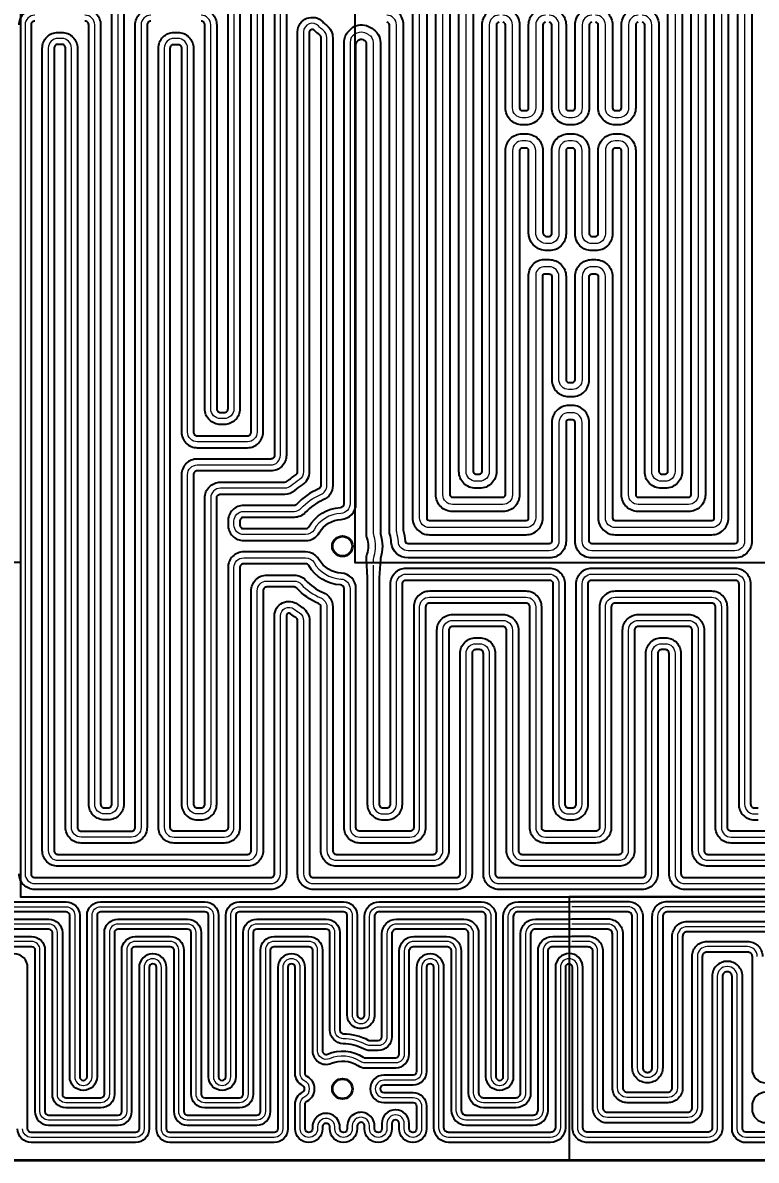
# Model space of a CAD drawing. Header units: millimetres. Extents: x -5937 to 68925, y -3068 to 5300.
# Drawn here: x 61521.2 to 61778, y 3786.1 to 4184.3 of the extents above; entities that cross this region are included whole.
import ezdxf

# ---------------------------------------------------------------- set-up
doc = ezdxf.new("R2010")
doc.units = ezdxf.units.MM
doc.header["$LTSCALE"] = 7
doc.header["$PDSIZE"] = -1
doc.layers.add('参照', color=6, linetype='Continuous', lineweight=9)
doc.layers.add('填充', color=3, linetype='Continuous', lineweight=9)
doc.layers.add('发热丝', color=3, linetype='Continuous')
doc.layers.add('发热分区', color=20, linetype='Continuous')
doc.styles.add('斜仿宋', font='tssdeng.shx', dxfattribs={"width": 0.8, "oblique": 8, "bigfont": 'tssdchn.shx'})
doc.dimstyles.new('YanXiu', dxfattribs={"dimtxt": 22.5778, "dimasz": 22.5778, "dimexe": 11.2889, "dimexo": 5.64445, "dimgap": 5.64445, "dimtad": 1, "dimtoh": 1, "dimzin": 9, "dimdsep": 46, "dimtxsty": '斜仿宋', "dimcen": 22.5778, "dimazin": 2, "dimtfac": 1, "dimtmove": 0, "dimatfit": 3, "dimfxl": 1, "dimarcsym": 1})

# ---------------------------------------------------------------- blocks, each defined once
blk = doc.blocks.new('*D125')
at = {"layer": 'Defpoints', "color": 0}
for p in [(61604.68, 4626.06), (61392.78, 3786.06), (61604.68, 3786.06)]:
    blk.add_point(p, dxfattribs=at)
at = {"layer": '填充', "color": 0, "lineweight": -2}
for p, q in [((61599.03, 4626.06), (61381.49, 4626.06)), ((61392.78, 4603.48), (61392.78, 3808.63)), ((61599.03, 3786.06), (61381.49, 3786.06))]:
    blk.add_line(p, q, dxfattribs=at)
at = {"layer": '填充', "color": 0}
for points in [[(61396.55, 4603.48), (61389.02, 4603.48), (61392.78, 4626.06)], [(61389.02, 3808.63), (61396.55, 3808.63), (61392.78, 3786.06)]]:
    blk.add_solid(points, dxfattribs=at)
at = {"layer": '填充', "color": 0, "insert": (61375.85, 4206.06), "char_height": 22.578, "attachment_point": 5, "rotation": 90, "style": '斜仿宋'}
blk.add_mtext('840', dxfattribs=at)

msp = doc.modelspace()

# ---------------------------------------------------------------- linework, layer by layer
at = {"color": 7, "linetype": 'Continuous', "lineweight": 35}
msp.add_lwpolyline([(61630.12, 4601.056), (61630.12, 4626.056), (61614.12, 4626.056), (61598.12, 4626.056), (61598.12, 4601.056, -0.4142136), (61593.12, 4596.056), (61433.12, 4596.056, 0.4142136), (61428.12, 4591.056), (61428.12, 3791.056, 0.4142136), (61433.12, 3786.056), (62773.12, 3786.056, 0.4142136), (62778.12, 3791.056), (62778.12, 4591.056, 0.4142136), (62773.12, 4596.056), (62613.12, 4596.056, -0.4142136), (62608.12, 4601.056), (62608.12, 4626.056), (62592.12, 4626.056), (62576.12, 4626.056), (62576.12, 4601.056)], format="xyb", dxfattribs=at)
at = {"color": 5}
msp.add_lwpolyline([(61712.454, 3786.056), (61428.12, 3786.056), (61428.12, 3995.496), (61520.375, 3995.496), (61520.375, 3878.312), (61712.454, 3878.312), (61712.454, 3786.056)], close=True, dxfattribs=at)
at = {"color": 4}
msp.add_lwpolyline([(61712.454, 3786.056), (62493.786, 3786.056), (62493.786, 3878.312), (61712.454, 3878.312)], close=True, dxfattribs=at)
at = {"color": 7, "linetype": 'Continuous', "lineweight": 35}
for centre in [(61633.12, 4001.056), (61633.12, 3811.056)]:
    msp.add_circle(centre, 3.5, dxfattribs=at)
at = {"layer": '参照', "color": 5}
for points in [[(61554.497, 4471.382), (61554.497, 3910.731, -0.4142136), (61551.097, 3907.331), (61549.769, 3907.331, -0.4142136), (61546.369, 3910.731), (61546.369, 4183.592, 0.4142136), (61542.969, 4186.992)], [(61637.439, 4180.365, 0.2647343), (61635.774, 4177.442), (61635.774, 4015.938, -0.3996201), (61632.544, 4012.542, 0.2542882), (61623.167, 4006.817, -0.2676613), (61620.224, 4005.12), (61598.535, 4005.12, -0.4142136), (61595.135, 4008.52), (61595.135, 4009.848, -0.4142136), (61598.535, 4013.248), (61616.173, 4013.248, 0.2097527), (61618.675, 4014.346, -0.1082814), (61625.556, 4019.168, 0.3025613), (61627.646, 4022.306), (61627.646, 4179.087, 0.2375353), (61626.271, 4181.818, -0.0455386), (61624.712, 4183.21, 0.6807541), (61619.518, 4181.164), (61619.518, 4027.165, -0.2536359), (61617.974, 4024.316, 0.0320733), (61615.123, 4022.187, -0.1782153), (61612.919, 4021.376), (61590.408, 4021.376, 0.4142136), (61587.008, 4017.976), (61587.008, 3910.731, -0.4142136), (61583.608, 3907.331), (61582.28, 3907.331, -0.4142136), (61578.88, 3910.731), (61578.88, 4026.104, -0.4142136), (61582.28, 4029.504), (61607.991, 4029.504, 0.4142136), (61611.391, 4032.904), (61611.391, 4349.109, 0.4142136)], [(61603.263, 4341.081), (61603.263, 4041.032, -0.4142136), (61599.863, 4037.632), (61582.28, 4037.632, -0.4142136), (61578.88, 4041.032), (61578.88, 4175.465, 0.4142136), (61575.48, 4178.865), (61574.152, 4178.865, 0.4142136), (61570.752, 4175.465), (61570.752, 3902.603, 0.4142136), (61574.152, 3899.203), (61591.735, 3899.203, 0.4142136), (61595.135, 3902.603), (61595.135, 3993.592, -0.4142136), (61598.535, 3996.992), (61620.224, 3996.992, -0.2676613), (61623.167, 3995.296, 0.2542882), (61632.544, 3989.571, -0.3996201), (61635.774, 3986.175), (61635.774, 3902.603, 0.4142136), (61639.174, 3899.203), (61656.757, 3899.203, 0.4142136), (61660.157, 3902.603), (61660.157, 3979.784, -0.4142136), (61663.557, 3983.184), (61697.396, 3983.184, -0.4142136), (61700.796, 3979.784), (61700.796, 3902.603, 0.4142136), (61704.196, 3899.203), (61721.779, 3899.203, 0.4142136), (61725.179, 3902.603), (61725.179, 3979.784, -0.4142136), (61728.579, 3983.184), (61762.418, 3983.184, -0.4142136), (61765.818, 3979.784), (61765.818, 3902.603, 0.4142136), (61769.218, 3899.203), (61786.801, 3899.203, 0.4142136)], [(61595.135, 4332.953), (61595.135, 4049.16, -0.4142136), (61591.735, 4045.76), (61590.408, 4045.76, -0.4142136), (61587.008, 4049.16), (61587.008, 4183.592, 0.4142136), (61583.608, 4186.992)], [(61525.386, 4186.992, 0.4142136), (61521.986, 4183.592), (61521.986, 3886.347, 0.4142136), (61525.386, 3882.947), (61607.991, 3882.947, 0.4142136), (61611.391, 3886.347), (61611.391, 3976.66, -0.6219252), (61616.218, 3979.04, 0.0193871), (61617.974, 3977.797, -0.2536359), (61619.518, 3974.948), (61619.518, 3886.347, 0.4142136), (61622.918, 3882.947), (61673.013, 3882.947, 0.4142136), (61676.413, 3886.347), (61676.413, 3963.528, -0.4142136), (61679.813, 3966.928), (61681.14, 3966.928, -0.4142136), (61684.54, 3963.528), (61684.54, 3886.347, 0.4142136), (61687.94, 3882.947), (61738.034, 3882.947, 0.4142136), (61741.434, 3886.347), (61741.434, 3963.528, -0.4142136), (61744.834, 3966.928), (61746.162, 3966.928, -0.4142136), (61749.562, 3963.528), (61749.562, 3886.347, 0.4142136), (61752.962, 3882.947), (61803.056, 3882.947, 0.4142136)], [(61566.024, 4186.992, 0.4142136), (61562.624, 4183.592), (61562.624, 3902.603, -0.4142136), (61559.224, 3899.203), (61541.641, 3899.203, -0.4142136), (61538.241, 3902.603), (61538.241, 4175.465, 0.4142136), (61534.841, 4178.865), (61533.514, 4178.865, 0.4142136), (61530.114, 4175.465), (61530.114, 3894.475, 0.4142136), (61533.514, 3891.075), (61599.863, 3891.075, 0.4142136), (61603.263, 3894.475), (61603.263, 3985.465, -0.4142136), (61606.663, 3988.865), (61616.173, 3988.865, -0.2097527), (61618.675, 3987.767, 0.1082814), (61625.556, 3982.944, -0.3025613), (61627.646, 3979.807), (61627.646, 3894.475, 0.4142136), (61631.046, 3891.075), (61664.885, 3891.075, 0.4142136), (61668.285, 3894.475), (61668.285, 3971.656, -0.4142136), (61671.685, 3975.056), (61689.268, 3975.056, -0.4142136), (61692.668, 3971.656), (61692.668, 3894.475, 0.4142136), (61696.068, 3891.075), (61729.907, 3891.075, 0.4142136), (61733.307, 3894.475), (61733.307, 3971.656, -0.4142136), (61736.707, 3975.056), (61754.29, 3975.056, -0.4142136), (61757.69, 3971.656), (61757.69, 3894.475, 0.4142136), (61761.09, 3891.075), (61794.928, 3891.075, 0.4142136)], [(61643.902, 3994.375), (61643.902, 3910.731, 0.4142136), (61647.302, 3907.331), (61648.629, 3907.331, 0.4142136), (61652.029, 3910.731), (61652.029, 3987.911, -0.4142136), (61655.429, 3991.311), (61705.523, 3991.311, -0.4142136), (61708.923, 3987.911), (61708.923, 3910.731, 0.4142136), (61712.323, 3907.331), (61713.651, 3907.331, 0.4142136), (61717.051, 3910.731), (61717.051, 3987.911, -0.4142136), (61720.451, 3991.311), (61770.545, 3991.311, -0.4142136), (61773.945, 3987.911), (61773.945, 3910.731, 0.4142136), (61777.345, 3907.331), (61778.673, 3907.331, 0.4142136)]]:
    msp.add_lwpolyline(points, format="xyb", dxfattribs=at)
at = {"layer": '参照'}
for points in [[(61765.818, 4226.081), (61765.818, 4010.967, -0.4142136), (61762.418, 4007.567), (61728.579, 4007.567, -0.4142136), (61725.179, 4010.967), (61725.179, 4095.511, 0.4142136), (61721.779, 4098.911), (61720.451, 4098.911, 0.4142136), (61717.051, 4095.511), (61717.051, 4059.338, -0.4142136), (61713.651, 4055.938), (61712.323, 4055.938, -0.4142136), (61708.923, 4059.338), (61708.923, 4095.511, 0.4142136), (61705.523, 4098.911), (61704.196, 4098.911, 0.4462001), (61700.796, 4096.019), (61700.796, 4010.967, -0.4142136), (61697.396, 4007.567), (61663.557, 4007.567, -0.4142136), (61660.157, 4010.967), (61660.157, 4371.146, -0.4142136)], [(61757.69, 4234.209), (61757.69, 4019.094, -0.4142136), (61754.29, 4015.694), (61736.707, 4015.694, -0.4142136), (61733.307, 4019.094), (61733.307, 4139.57, 0.4142136), (61729.907, 4142.97), (61728.579, 4142.97, 0.4142136), (61725.179, 4139.57), (61725.179, 4110.438, -0.4142136), (61721.779, 4107.038), (61720.451, 4107.038, -0.4142136), (61717.051, 4110.438), (61717.051, 4139.57, 0.4142136), (61713.651, 4142.97), (61712.323, 4142.97, 0.4142136), (61708.923, 4139.57), (61708.923, 4110.438, -0.4142136), (61705.523, 4107.038), (61704.196, 4107.038, -0.3844961), (61700.796, 4110.946), (61700.796, 4139.57, 0.4142136), (61697.396, 4142.97), (61696.068, 4142.97, 0.4142136), (61692.668, 4139.57), (61692.668, 4019.094, -0.4142136), (61689.268, 4015.694), (61671.685, 4015.694, -0.4142136), (61668.285, 4019.094), (61668.285, 4363.018, -0.4142136)], [(61687.94, 4186.992, 0.4142136), (61684.54, 4183.592), (61684.54, 4027.222, -0.4142136), (61681.14, 4023.822), (61679.813, 4023.822, -0.4142136), (61676.413, 4027.222), (61676.413, 4354.89, -0.4142136)], [(61749.562, 4242.337), (61749.562, 4027.222, -0.4142136), (61746.162, 4023.822), (61744.834, 4023.822, -0.4142136), (61741.434, 4027.222), (61741.434, 4183.592, 0.4142136), (61738.034, 4186.992)], [(61773.945, 4217.957), (61773.945, 4002.839, -0.4142136), (61770.545, 3999.439), (61720.451, 3999.439, -0.4142136), (61717.051, 4002.839), (61717.051, 4044.41, 0.4142136), (61713.651, 4047.81), (61712.323, 4047.81, 0.4142136), (61708.923, 4044.41), (61708.923, 4002.839, -0.4142136), (61705.523, 3999.439), (61656.079, 3999.439, -0.391694), (61652.689, 4002.576, 0.0432657), (61652.135, 4005.921, -0.0626942), (61652.029, 4006.763), (61652.029, 4183.592, 0.4142136), (61648.629, 4186.992)], [(61704.196, 4186.992, 0.4142136), (61700.796, 4183.592), (61700.796, 4154.497, -0.4142136), (61697.396, 4151.097), (61696.068, 4151.097, -0.4142136), (61692.668, 4154.497), (61692.668, 4183.592, 0.4142136), (61689.268, 4186.992)], [(61720.451, 4186.992, 0.4142136), (61717.051, 4183.592), (61717.051, 4154.497, -0.4142136), (61713.651, 4151.097), (61712.323, 4151.097, -0.4142136), (61708.923, 4154.497), (61708.923, 4183.592, 0.4142136), (61705.523, 4186.992)], [(61736.707, 4186.992, 0.4142136), (61733.307, 4183.592), (61733.307, 4154.497, -0.4142136), (61729.907, 4151.097), (61728.579, 4151.097, -0.4142136), (61725.179, 4154.497), (61725.179, 4183.592, 0.4142136), (61721.779, 4186.992)], [(61637.792, 4180.548, 0.0113501), (61638.265, 4180.771, -0.2633699), (61641.61, 4180.6, 0.0143471), (61642.158, 4180.273, -0.2718953), (61643.902, 4177.304), (61643.902, 4005.626, 0.0780936), (61644.066, 4004.583, -0.1571456), (61644.066, 3997.529, 0.0780936), (61643.902, 3996.486), (61643.902, 3995.375)], [(61518.072, 3874.82), (61536.365, 3874.82, -0.4142136), (61539.365, 3871.82), (61539.365, 3815.276, 0.4142136), (61542.365, 3812.276), (61542.438, 3812.276, 0.4142136), (61545.438, 3815.276), (61545.438, 3871.82, -0.4142136), (61548.438, 3874.82), (61584.951, 3874.82, -0.4142136), (61587.951, 3871.82), (61587.951, 3815.276, 0.4142136), (61590.951, 3812.276), (61591.025, 3812.276, 0.4142136), (61594.025, 3815.276), (61594.025, 3871.82, -0.4142136), (61597.025, 3874.82), (61633.537, 3874.82, -0.4142136), (61636.537, 3871.82), (61636.537, 3836.912, 0.3446219), (61638.815, 3834, -0.0007086), (61638.88, 3833.984, 0.4882843), (61642.611, 3836.893), (61642.611, 3871.42, -0.4142136), (61646.011, 3874.82), (61681.723, 3874.82, -0.4142136), (61685.123, 3871.42), (61685.123, 3815.276, 0.4142136), (61688.123, 3812.276), (61688.197, 3812.276, 0.4142136), (61691.197, 3815.276), (61691.197, 3871.42, -0.4142136), (61694.597, 3874.82), (61712.454, 3874.82)], [(61788.919, 3874.82), (61746.829, 3874.82, 0.4142136), (61743.429, 3871.42), (61743.429, 3818.409, -0.4142136), (61740.029, 3815.009), (61739.844, 3815.009, -0.4142136), (61736.444, 3818.409), (61736.444, 3871.42, 0.4142136), (61733.044, 3874.82), (61713.454, 3874.82)], [(61712.454, 3868.746), (61700.67, 3868.746, 0.4142136), (61697.27, 3865.346), (61697.27, 3809.603, -0.4142136), (61693.87, 3806.203), (61682.45, 3806.203, -0.4142136), (61679.05, 3809.603), (61679.05, 3865.346, 0.4142136), (61675.65, 3868.746), (61652.084, 3868.746, 0.4142136), (61648.684, 3865.346), (61648.684, 3829.233, -0.4142136), (61645.684, 3826.233), (61642.75, 3826.233, -0.1224057), (61641.345, 3826.582, 0.11816), (61633.414, 3828.624, -0.4093188), (61630.464, 3831.623), (61630.464, 3865.746, 0.4142136), (61627.464, 3868.746), (61603.098, 3868.746, 0.4142136), (61600.098, 3865.746), (61600.098, 3809.203, -0.4142136), (61597.098, 3806.203), (61584.878, 3806.203, -0.4142136), (61581.878, 3809.203), (61581.878, 3865.746, 0.4142136), (61578.878, 3868.746), (61554.512, 3868.746, 0.4142136), (61551.512, 3865.746), (61551.512, 3809.203, -0.4142136), (61548.512, 3806.203), (61536.292, 3806.203, -0.4142136), (61533.292, 3809.203), (61533.292, 3865.746, 0.4142136), (61530.292, 3868.746), (61505.926, 3868.746, 0.4142136)], [(61781.934, 3867.835), (61753.813, 3867.835, 0.4142136), (61750.413, 3864.435), (61750.413, 3811.425, -0.4142136), (61747.013, 3808.025), (61732.86, 3808.025, -0.4142136), (61729.46, 3811.425), (61729.46, 3865.346, 0.4142136), (61726.06, 3868.746), (61713.454, 3868.746)], [(61712.454, 3862.673), (61706.743, 3862.673, 0.4142136), (61703.343, 3859.273), (61703.343, 3803.529, -0.4142136), (61699.943, 3800.129), (61676.377, 3800.129, -0.4142136), (61672.977, 3803.529), (61672.977, 3859.273, 0.4142136), (61669.577, 3862.673), (61658.157, 3862.673, 0.4142136), (61654.757, 3859.273), (61654.757, 3823.163, -0.4142136), (61651.757, 3820.163), (61641.1, 3820.163, -0.1467328), (61639.449, 3820.658, 0.2524007), (61628.576, 3821.621, -0.5388504), (61624.391, 3824.377), (61624.391, 3859.673, 0.4142136), (61621.391, 3862.673), (61609.171, 3862.673, 0.4142136), (61606.171, 3859.673), (61606.171, 3803.129, -0.4142136), (61603.171, 3800.129), (61578.805, 3800.129, -0.4142136), (61575.805, 3803.129), (61575.805, 3859.673, 0.4142136), (61572.805, 3862.673), (61560.585, 3862.673, 0.4142136), (61557.585, 3859.673), (61557.585, 3803.129, -0.4142136), (61554.585, 3800.129), (61530.219, 3800.129, -0.4142136), (61527.219, 3803.129), (61527.219, 3859.673, 0.4142136), (61524.219, 3862.673), (61511.999, 3862.673, 0.4142136)], [(61778.35, 3857.451, 0.4142136), (61774.95, 3860.851), (61760.797, 3860.851, 0.4142136), (61757.397, 3857.451), (61757.397, 3804.441, -0.4142136), (61753.997, 3801.041), (61725.876, 3801.041, -0.4142136), (61722.476, 3804.441), (61722.476, 3859.273, 0.4142136), (61719.076, 3862.673), (61713.454, 3862.673)], [(61712.454, 3856.6), (61712.417, 3856.6, 0.4142136), (61709.417, 3853.6), (61709.417, 3797.456, -0.4142136), (61706.017, 3794.056), (61670.304, 3794.056, -0.4142136), (61666.904, 3797.456), (61666.904, 3853.6, 0.4142136), (61663.904, 3856.6), (61663.83, 3856.6, 0.4142136), (61660.83, 3853.6), (61660.83, 3817.093, -0.4142136), (61657.83, 3814.093), (61647.62, 3814.093, 0.4149537), (61644.62, 3811.085, -0.0012631), (61644.62, 3811.027, 0.4149537), (61647.62, 3808.02), (61657.83, 3808.02, -0.4142136), (61660.83, 3805.02), (61660.83, 3797.056, -0.4142136), (61657.83, 3794.056), (61657.757, 3794.056, -0.4142136), (61654.757, 3797.056), (61654.757, 3798.946, 0.4142136), (61651.757, 3801.946), (61651.684, 3801.946, 0.4142136), (61648.684, 3798.946), (61648.684, 3797.056, -0.4142136), (61645.684, 3794.056), (61645.611, 3794.056, -0.4142136), (61642.611, 3797.056), (61642.611, 3798.09, 0.5576947), (61638.268, 3800.773, -0.0014106), (61638.21, 3800.744, 0.2854735), (61636.537, 3798.054), (61636.537, 3797.056, -0.4142136), (61633.537, 3794.056), (61633.464, 3794.056, -0.4142136), (61630.464, 3797.056), (61630.464, 3797.705, 0.3011688), (61628.634, 3800.467, -0.0013734), (61628.576, 3800.492, 0.5388504), (61624.391, 3797.736), (61624.391, 3797.056, -0.4142136), (61621.391, 3794.056), (61621.318, 3794.056, -0.4142136), (61618.318, 3797.056), (61618.318, 3805.66, -0.2833494), (61619.969, 3808.34, 0.2840318), (61621.62, 3811.027, -0.0012631), (61621.62, 3811.085, 0.2840318), (61619.969, 3813.773, -0.2833494), (61618.318, 3816.452), (61618.318, 3853.6, 0.4142136), (61615.318, 3856.6), (61615.244, 3856.6, 0.4142136), (61612.244, 3853.6), (61612.244, 3797.056, -0.4142136), (61609.244, 3794.056), (61572.732, 3794.056, -0.4142136), (61569.732, 3797.056), (61569.732, 3853.6, 0.4142136), (61566.732, 3856.6), (61566.658, 3856.6, 0.4142136), (61563.658, 3853.6), (61563.658, 3797.056, -0.4142136), (61560.658, 3794.056), (61524.145, 3794.056, -0.4142136), (61521.145, 3797.056)], [(61817.266, 3794.056), (61774.366, 3794.056, -0.4142136), (61771.366, 3797.056), (61771.366, 3850.467, 0.4142136), (61767.966, 3853.867), (61767.782, 3853.867, 0.4142136), (61764.382, 3850.467), (61764.382, 3797.456, -0.4142136), (61760.982, 3794.056), (61718.892, 3794.056, -0.4142136), (61715.492, 3797.456), (61715.492, 3853.6, 0.4142136), (61712.492, 3856.6)]]:
    msp.add_lwpolyline(points, format="xyb", dxfattribs=at)
at = {"layer": '发热丝'}
for points in [[(61519.901, 4183.592, -0.4142136), (61525.386, 4189.077), (61542.969, 4189.077, -0.4142136), (61548.454, 4183.592), (61548.454, 3910.731, 0.4142136), (61549.769, 3909.416), (61551.097, 3909.416, 0.4142136), (61552.412, 3910.731), (61552.412, 4471.382, 0.4142136), (61551.097, 4472.697), (61549.769, 4472.697, 0.4142136), (61548.454, 4471.382), (61548.454, 4198.52, -0.4142136), (61542.969, 4193.035), (61525.386, 4193.035, -0.4142136), (61519.901, 4198.52)], [(61556.582, 4471.382), (61556.582, 3910.731, -0.4142136), (61551.097, 3905.246), (61549.769, 3905.246, -0.4142136), (61544.284, 3910.731), (61544.284, 4183.592, 0.4142136), (61542.969, 4184.907)], [(61657.665, 4371.146), (61657.665, 4010.967, 0.4142136), (61663.557, 4005.075), (61697.396, 4005.075, 0.4142136), (61703.288, 4010.967), (61703.288, 4095.972, -0.4937735), (61703.957, 4096.419), (61705.523, 4096.419, -0.4142136), (61706.431, 4095.511), (61706.431, 4059.338, 0.4142136), (61712.323, 4053.446), (61713.651, 4053.446, 0.4142136), (61719.543, 4059.338), (61719.543, 4095.511, -0.4142136), (61720.451, 4096.419), (61721.779, 4096.419, -0.4142136), (61722.687, 4095.511), (61722.687, 4010.967, 0.4142136), (61728.579, 4005.075), (61762.418, 4005.075, 0.4142136), (61768.309, 4010.967), (61768.309, 4226.081, -0.4142136)], [(61662.649, 4371.146), (61662.649, 4010.967, 0.4142136), (61663.557, 4010.059), (61697.396, 4010.059, 0.4142136), (61698.304, 4010.967), (61698.304, 4096.047, -0.4377701), (61704.338, 4101.403), (61705.523, 4101.403, -0.4142136), (61711.415, 4095.511), (61711.415, 4059.338, 0.4142136), (61712.323, 4058.43), (61713.651, 4058.43, 0.4142136), (61714.559, 4059.338), (61714.559, 4095.511, -0.4142136), (61720.451, 4101.403), (61721.779, 4101.403, -0.4142136), (61727.671, 4095.511), (61727.671, 4010.967, 0.4142136), (61728.579, 4010.059), (61762.418, 4010.059, 0.4142136), (61763.326, 4010.967), (61763.326, 4226.081, -0.4142136)], [(61760.182, 4234.209), (61760.182, 4019.094, -0.4142136), (61754.29, 4013.202), (61736.707, 4013.202, -0.4142136), (61730.815, 4019.094), (61730.815, 4139.57, 0.4142136), (61729.907, 4140.478), (61728.579, 4140.478, 0.4142136), (61727.671, 4139.57), (61727.671, 4110.438, -0.4142136), (61721.779, 4104.546), (61720.451, 4104.546, -0.4142136), (61714.559, 4110.438), (61714.559, 4139.57, 0.4142136), (61713.651, 4140.478), (61712.323, 4140.478, 0.4142136), (61711.415, 4139.57), (61711.415, 4110.438, -0.4142136), (61705.523, 4104.546), (61704.064, 4104.546, -0.3909952), (61698.304, 4110.966), (61698.304, 4139.57, 0.4142136), (61697.396, 4140.478), (61696.068, 4140.478, 0.4142136), (61695.16, 4139.57), (61695.16, 4019.094, -0.4142136), (61689.268, 4013.202), (61671.685, 4013.202, -0.4142136), (61665.793, 4019.094), (61665.793, 4363.018, -0.4142136)], [(61670.777, 4363.018), (61670.777, 4019.094, 0.4142136), (61671.685, 4018.186), (61689.268, 4018.186, 0.4142136), (61690.176, 4019.094), (61690.176, 4139.57, -0.4142136), (61696.068, 4145.462), (61697.396, 4145.462, -0.4142136), (61703.288, 4139.57), (61703.288, 4110.918, 0.3646351), (61704.385, 4109.53), (61705.523, 4109.53, 0.4142136), (61706.431, 4110.438), (61706.431, 4139.57, -0.4142136), (61712.323, 4145.462), (61713.651, 4145.462, -0.4142136), (61719.543, 4139.57), (61719.543, 4110.438, 0.4142136), (61720.451, 4109.53), (61721.779, 4109.53, 0.4142136), (61722.687, 4110.438), (61722.687, 4139.57, -0.4142136), (61728.579, 4145.462), (61729.907, 4145.462, -0.4142136), (61735.799, 4139.57), (61735.799, 4019.094, 0.4142136), (61736.707, 4018.186), (61754.29, 4018.186, 0.4142136), (61755.198, 4019.094), (61755.198, 4234.209, -0.4142136)], [(61687.94, 4184.5, 0.4142136), (61687.032, 4183.592), (61687.032, 4027.222, -0.4142136), (61681.14, 4021.33), (61679.813, 4021.33, -0.4142136), (61673.921, 4027.222), (61673.921, 4354.89, -0.4142136)], [(61678.905, 4354.89), (61678.905, 4027.222, 0.4142136), (61679.813, 4026.314), (61681.14, 4026.314, 0.4142136), (61682.048, 4027.222), (61682.048, 4183.592, -0.4142136), (61687.94, 4189.484)], [(61609.306, 4349.109), (61609.306, 4032.904, -0.4142136), (61607.991, 4031.589), (61582.28, 4031.589, 0.4142136), (61576.795, 4026.104), (61576.795, 3910.731, 0.4142136), (61582.28, 3905.246), (61583.608, 3905.246, 0.4142136), (61589.093, 3910.731), (61589.093, 4017.976, -0.4142136), (61590.408, 4019.291), (61612.919, 4019.291, 0.1782153), (61616.475, 4020.6, -0.0320733), (61619.112, 4022.568, 0.2536359), (61621.603, 4027.165), (61621.603, 4181.164, -0.6807541), (61623.187, 4181.788, 0.0455386), (61625.029, 4180.143, -0.2375353), (61625.561, 4179.087), (61625.561, 4022.306, -0.3025613), (61624.753, 4021.092, 0.1082814), (61617.141, 4015.757, -0.2097527), (61616.173, 4015.333), (61598.535, 4015.333, 0.4142136), (61593.05, 4009.848), (61593.05, 4008.52, 0.4142136), (61598.535, 4003.035), (61620.224, 4003.035, 0.2676613), (61624.971, 4005.772, -0.2542882), (61632.649, 4010.459, 0.3996201), (61637.859, 4015.938), (61637.859, 4176.554, -0.2918362), (61639.016, 4178.367, 0.0072056), (61639.379, 4178.543, -0.2633699), (61640.273, 4178.497, 0.0143471), (61640.944, 4178.096, -0.2718953), (61641.41, 4177.304), (61641.41, 4005.626, 0.0780936), (61641.694, 4003.819, -0.1571456), (61641.694, 3998.293, 0.0780936), (61641.41, 3996.486), (61641.41, 3996.486), (61641.817, 3989.975), (61641.817, 3989.975), (61641.817, 3910.731, 0.4142136), (61647.302, 3905.246), (61648.629, 3905.246, 0.4142136), (61654.114, 3910.731), (61654.114, 3987.911, -0.4142136), (61655.429, 3989.226), (61705.523, 3989.226, -0.4142136), (61706.838, 3987.911), (61706.838, 3910.731, 0.4142136), (61712.323, 3905.246), (61713.651, 3905.246, 0.4142136), (61719.136, 3910.731), (61719.136, 3987.911, -0.4142136), (61720.451, 3989.226), (61770.545, 3989.226, -0.4142136), (61771.86, 3987.911), (61771.86, 3910.731, 0.4142136), (61777.345, 3905.246), (61778.673, 3905.246, 0.4142136)], [(61613.476, 4349.109), (61613.476, 4032.904, -0.4142136), (61607.991, 4027.419), (61582.28, 4027.419, 0.4142136), (61580.965, 4026.104), (61580.965, 3910.731, 0.4142136), (61582.28, 3909.416), (61583.608, 3909.416, 0.4142136), (61584.923, 3910.731), (61584.923, 4017.976, -0.4142136), (61590.408, 4023.461), (61612.919, 4023.461, 0.1782153), (61613.772, 4023.775, -0.0320733), (61616.836, 4026.063, 0.2536359), (61617.433, 4027.165), (61617.433, 4181.164, -0.6807541), (61626.236, 4184.633, 0.0455386), (61627.513, 4183.493, -0.2375353), (61629.731, 4179.087), (61629.731, 4022.306, -0.3025613), (61626.36, 4017.244, 0.1082814), (61620.21, 4012.934, -0.2097527), (61616.173, 4011.163), (61598.535, 4011.163, 0.4142136), (61597.22, 4009.848), (61597.22, 4008.52, 0.4142136), (61598.535, 4007.205), (61620.224, 4007.205, 0.2676613), (61621.362, 4007.861, -0.2542882), (61632.44, 4014.624, 0.3996201), (61633.689, 4015.938), (61633.689, 4177.442, -0.197128), (61635.269, 4181.293), (61636.78, 4182.825, 0.0113501), (61637.15, 4183, -0.2633699), (61642.947, 4182.703, 0.0143471), (61643.372, 4182.449, -0.2718953), (61646.394, 4177.304), (61646.394, 4005.626, 0.0780936), (61646.437, 4005.348, -0.1571456), (61646.437, 3996.765, 0.0780936), (61646.394, 3996.486), (61646.394, 3996.486), (61645.987, 3989.975), (61645.987, 3910.731, 0.4142136), (61647.302, 3909.416), (61648.629, 3909.416, 0.4142136), (61649.944, 3910.731), (61649.944, 3987.911, -0.4142136), (61655.429, 3993.396), (61705.523, 3993.396, -0.4142136), (61711.008, 3987.911), (61711.008, 3910.731, 0.4142136), (61712.323, 3909.416), (61713.651, 3909.416, 0.4142136), (61714.966, 3910.731), (61714.966, 3987.911, -0.4142136), (61720.451, 3993.396), (61770.545, 3993.396, -0.4142136), (61776.03, 3987.911), (61776.03, 3910.731, 0.4142136), (61777.345, 3909.416), (61778.673, 3909.416, 0.4142136)], [(61786.801, 3897.118), (61769.218, 3897.118, -0.4142136), (61763.733, 3902.603), (61763.733, 3979.784, 0.4142136), (61762.418, 3981.099), (61728.579, 3981.099, 0.4142136), (61727.264, 3979.784), (61727.264, 3902.603, -0.4142136), (61721.779, 3897.118), (61704.196, 3897.118, -0.4142136), (61698.711, 3902.603), (61698.711, 3979.784, 0.4142136), (61697.396, 3981.099), (61663.557, 3981.099, 0.4142136), (61662.242, 3979.784), (61662.242, 3902.603, -0.4142136), (61656.757, 3897.118), (61639.174, 3897.118, -0.4142136), (61633.689, 3902.603), (61633.689, 3986.175, 0.3996201), (61632.44, 3987.488, -0.2542882), (61621.362, 3994.251, 0.2676613), (61620.224, 3994.907), (61598.535, 3994.907, 0.4142136), (61597.22, 3993.592), (61597.22, 3902.603, -0.4142136), (61591.735, 3897.118), (61574.152, 3897.118, -0.4142136), (61568.667, 3902.603), (61568.667, 4175.465, -0.4142136), (61574.152, 4180.95), (61575.48, 4180.95, -0.4142136), (61580.965, 4175.465), (61580.965, 4041.032, 0.4142136), (61582.28, 4039.717), (61599.863, 4039.717, 0.4142136), (61601.178, 4041.032), (61601.178, 4341.081, 0.4142136)], [(61786.801, 3901.288), (61769.218, 3901.288, -0.4142136), (61767.903, 3902.603), (61767.903, 3979.784, 0.4142136), (61762.418, 3985.269), (61728.579, 3985.269, 0.4142136), (61723.094, 3979.784), (61723.094, 3902.603, -0.4142136), (61721.779, 3901.288), (61704.196, 3901.288, -0.4142136), (61702.881, 3902.603), (61702.881, 3979.784, 0.4142136), (61697.396, 3985.269), (61663.557, 3985.269, 0.4142136), (61658.072, 3979.784), (61658.072, 3902.603, -0.4142136), (61656.757, 3901.288), (61639.174, 3901.288, -0.4142136), (61637.859, 3902.603), (61637.859, 3986.175, 0.3996201), (61632.649, 3991.653, -0.2542882), (61624.971, 3996.34, 0.2676613), (61620.224, 3999.077), (61598.535, 3999.077, 0.4142136), (61593.05, 3993.592), (61593.05, 3902.603, -0.4142136), (61591.735, 3901.288), (61574.152, 3901.288, -0.4142136), (61572.837, 3902.603), (61572.837, 4175.465, -0.4142136), (61574.152, 4176.78), (61575.48, 4176.78, -0.4142136), (61576.795, 4175.465), (61576.795, 4041.032, 0.4142136), (61582.28, 4035.547), (61599.863, 4035.547, 0.4142136), (61605.348, 4041.032), (61605.348, 4341.081, 0.4142136)], [(61583.608, 4189.077, -0.4142136), (61589.093, 4183.592), (61589.093, 4049.16, 0.4142136), (61590.408, 4047.845), (61591.735, 4047.845, 0.4142136), (61593.05, 4049.16), (61593.05, 4332.953, 0.4142136)], [(61597.22, 4332.953), (61597.22, 4049.16, -0.4142136), (61591.735, 4043.675), (61590.408, 4043.675, -0.4142136), (61584.923, 4049.16), (61584.923, 4183.592, 0.4142136), (61583.608, 4184.907)], [(61738.034, 4189.484, -0.4142136), (61743.926, 4183.592), (61743.926, 4027.222, 0.4142136), (61744.834, 4026.314), (61746.162, 4026.314, 0.4142136), (61747.07, 4027.222), (61747.07, 4242.337, -0.4142136)], [(61752.054, 4242.337), (61752.054, 4027.222, -0.4142136), (61746.162, 4021.33), (61744.834, 4021.33, -0.4142136), (61738.942, 4027.222), (61738.942, 4183.592, 0.4142136), (61738.034, 4184.5)], [(61771.453, 4217.957), (61771.453, 4002.839, -0.4142136), (61770.545, 4001.931), (61720.451, 4001.931, -0.4142136), (61719.543, 4002.839), (61719.543, 4044.41, 0.4142136), (61713.651, 4050.302), (61712.323, 4050.302, 0.4142136), (61706.431, 4044.41), (61706.431, 4002.839, -0.4142136), (61705.523, 4001.931), (61656.079, 4001.931, -0.391694), (61655.173, 4002.769, 0.0432657), (61654.55, 4006.538, -0.0626942), (61654.521, 4006.763), (61654.521, 4183.592, 0.4142136), (61648.629, 4189.484)], [(61776.437, 4217.957), (61776.437, 4002.839, -0.4142136), (61770.545, 3996.947), (61720.451, 3996.947, -0.4142136), (61714.559, 4002.839), (61714.559, 4044.41, 0.4142136), (61713.651, 4045.318), (61712.323, 4045.318, 0.4142136), (61711.415, 4044.41), (61711.415, 4002.839, -0.4142136), (61705.523, 3996.947), (61656.079, 3996.947, -0.391694), (61650.204, 4002.383, 0.0432657), (61649.721, 4005.303, -0.0626942), (61649.537, 4006.763), (61649.537, 4183.592, 0.4142136), (61648.629, 4184.5)], [(61794.928, 3888.99), (61761.09, 3888.99, -0.4142136), (61755.605, 3894.475), (61755.605, 3971.656, 0.4142136), (61754.29, 3972.971), (61736.707, 3972.971, 0.4142136), (61735.392, 3971.656), (61735.392, 3894.475, -0.4142136), (61729.907, 3888.99), (61696.068, 3888.99, -0.4142136), (61690.583, 3894.475), (61690.583, 3971.656, 0.4142136), (61689.268, 3972.971), (61671.685, 3972.971, 0.4142136), (61670.37, 3971.656), (61670.37, 3894.475, -0.4142136), (61664.885, 3888.99), (61631.046, 3888.99, -0.4142136), (61625.561, 3894.475), (61625.561, 3979.807, 0.3025613), (61624.753, 3981.02, -0.1082814), (61617.141, 3986.355, 0.2097527), (61616.173, 3986.78), (61606.663, 3986.78, 0.4142136), (61605.348, 3985.465), (61605.348, 3894.475, -0.4142136), (61599.863, 3888.99), (61533.514, 3888.99, -0.4142136), (61528.029, 3894.475), (61528.029, 4175.465, -0.4142136), (61533.514, 4180.95), (61534.841, 4180.95, -0.4142136), (61540.326, 4175.465), (61540.326, 3902.603, 0.4142136), (61541.641, 3901.288), (61559.224, 3901.288, 0.4142136), (61560.539, 3902.603), (61560.539, 4183.592, -0.4142136), (61566.024, 4189.077)], [(61689.268, 4189.484, -0.4142136), (61695.16, 4183.592), (61695.16, 4154.497, 0.4142136), (61696.068, 4153.589), (61697.396, 4153.589, 0.4142136), (61698.304, 4154.497), (61698.304, 4183.592, -0.4142136), (61704.196, 4189.484)], [(61705.523, 4189.484, -0.4142136), (61711.415, 4183.592), (61711.415, 4154.497, 0.4142136), (61712.323, 4153.589), (61713.651, 4153.589, 0.4142136), (61714.559, 4154.497), (61714.559, 4183.592, -0.4142136), (61720.451, 4189.484)], [(61721.779, 4189.484, -0.4142136), (61727.671, 4183.592), (61727.671, 4154.497, 0.4142136), (61728.579, 4153.589), (61729.907, 4153.589, 0.4142136), (61730.815, 4154.497), (61730.815, 4183.592, -0.4142136), (61736.707, 4189.484)], [(61525.386, 4184.907, 0.4142136), (61524.071, 4183.592), (61524.071, 3886.347, 0.4142136), (61525.386, 3885.032), (61607.991, 3885.032, 0.4142136), (61609.306, 3886.347), (61609.306, 3976.66, -0.6219252), (61617.487, 3980.694, 0.0193871), (61619.112, 3979.544, -0.2536359), (61621.603, 3974.948), (61621.603, 3886.347, 0.4142136), (61622.918, 3885.032), (61673.013, 3885.032, 0.4142136), (61674.328, 3886.347), (61674.328, 3963.528, -0.4142136), (61679.813, 3969.013), (61681.14, 3969.013, -0.4142136), (61686.625, 3963.528), (61686.625, 3886.347, 0.4142136), (61687.94, 3885.032), (61738.034, 3885.032, 0.4142136), (61739.349, 3886.347), (61739.349, 3963.528, -0.4142136), (61744.834, 3969.013), (61746.162, 3969.013, -0.4142136), (61751.647, 3963.528), (61751.647, 3886.347, 0.4142136), (61752.962, 3885.032), (61803.056, 3885.032, 0.4142136)], [(61566.024, 4184.907, 0.4142136), (61564.709, 4183.592), (61564.709, 3902.603, -0.4142136), (61559.224, 3897.118), (61541.641, 3897.118, -0.4142136), (61536.156, 3902.603), (61536.156, 4175.465, 0.4142136), (61534.841, 4176.78), (61533.514, 4176.78, 0.4142136), (61532.199, 4175.465), (61532.199, 3894.475, 0.4142136), (61533.514, 3893.16), (61599.863, 3893.16, 0.4142136), (61601.178, 3894.475), (61601.178, 3985.465, -0.4142136), (61606.663, 3990.95), (61616.173, 3990.95, -0.2097527), (61620.21, 3989.178, 0.1082814), (61626.36, 3984.868, -0.3025613), (61629.731, 3979.807), (61629.731, 3894.475, 0.4142136), (61631.046, 3893.16), (61664.885, 3893.16, 0.4142136), (61666.2, 3894.475), (61666.2, 3971.656, -0.4142136), (61671.685, 3977.141), (61689.268, 3977.141, -0.4142136), (61694.753, 3971.656), (61694.753, 3894.475, 0.4142136), (61696.068, 3893.16), (61729.907, 3893.16, 0.4142136), (61731.222, 3894.475), (61731.222, 3971.656, -0.4142136), (61736.707, 3977.141), (61754.29, 3977.141, -0.4142136), (61759.775, 3971.656), (61759.775, 3894.475, 0.4142136), (61761.09, 3893.16), (61794.928, 3893.16, 0.4142136)], [(61704.196, 4184.5, 0.4142136), (61703.288, 4183.592), (61703.288, 4154.497, -0.4142136), (61697.396, 4148.606), (61696.068, 4148.606, -0.4142136), (61690.176, 4154.497), (61690.176, 4183.592, 0.4142136), (61689.268, 4184.5)], [(61720.451, 4184.5, 0.4142136), (61719.543, 4183.592), (61719.543, 4154.497, -0.4142136), (61713.651, 4148.606), (61712.323, 4148.606, -0.4142136), (61706.431, 4154.497), (61706.431, 4183.592, 0.4142136), (61705.523, 4184.5)], [(61736.707, 4184.5, 0.4142136), (61735.799, 4183.592), (61735.799, 4154.497, -0.4142136), (61729.907, 4148.606), (61728.579, 4148.606, -0.4142136), (61722.687, 4154.497), (61722.687, 4183.592, 0.4142136), (61721.779, 4184.5)], [(61803.056, 3880.862), (61752.962, 3880.862, -0.4142136), (61747.477, 3886.347), (61747.477, 3963.528, 0.4142136), (61746.162, 3964.843), (61744.834, 3964.843, 0.4142136), (61743.519, 3963.528), (61743.519, 3886.347, -0.4142136), (61738.034, 3880.862), (61687.94, 3880.862, -0.4142136), (61682.455, 3886.347), (61682.455, 3963.528, 0.4142136), (61681.14, 3964.843), (61679.813, 3964.843, 0.4142136), (61678.498, 3963.528), (61678.498, 3886.347, -0.4142136), (61673.013, 3880.862), (61622.918, 3880.862, -0.4142136), (61617.433, 3886.347), (61617.433, 3974.948, 0.2536359), (61616.836, 3976.05, -0.0193871), (61614.948, 3977.386, 0.6219252), (61613.476, 3976.66), (61613.476, 3886.347, -0.4142136), (61607.991, 3880.862), (61525.386, 3880.862, -0.4142136), (61519.901, 3886.347)], [(61518.072, 3876.57), (61536.365, 3876.57, -0.4142136), (61541.115, 3871.82), (61541.115, 3815.276, 0.4142136), (61542.365, 3814.026), (61542.438, 3814.026, 0.4142136), (61543.688, 3815.276), (61543.688, 3871.82, -0.4142136), (61548.438, 3876.57), (61584.951, 3876.57, -0.4142136), (61589.701, 3871.82), (61589.701, 3815.276, 0.4142136), (61590.951, 3814.026), (61591.025, 3814.026, 0.4142136), (61592.275, 3815.276), (61592.275, 3871.82, -0.4142136), (61597.025, 3876.57), (61633.537, 3876.57, -0.4142136), (61638.287, 3871.82), (61638.287, 3836.912, 0.3446219), (61639.236, 3835.698, -0.0007086), (61639.306, 3835.681, 0.4882843), (61640.861, 3836.893), (61640.861, 3871.42, -0.4142136), (61646.011, 3876.57), (61681.723, 3876.57, -0.4142136), (61686.873, 3871.42), (61686.873, 3815.276, 0.4142136), (61688.123, 3814.026), (61688.197, 3814.026, 0.4142136), (61689.447, 3815.276), (61689.447, 3871.42, -0.4142136), (61694.597, 3876.57), (61712.454, 3876.57), (61713.454, 3876.645), (61733.044, 3876.645, -0.4142136), (61738.269, 3871.42), (61738.269, 3818.409, 0.4142136), (61739.844, 3816.834), (61740.029, 3816.834, 0.4142136), (61741.604, 3818.409), (61741.604, 3871.42, -0.4142136), (61746.829, 3876.645), (61788.919, 3876.645, -0.4142136)], [(61788.919, 3872.995), (61746.829, 3872.995, 0.4142136), (61745.254, 3871.42), (61745.254, 3818.409, -0.4142136), (61740.029, 3813.184), (61739.844, 3813.184, -0.4142136), (61734.619, 3818.409), (61734.619, 3871.42, 0.4142136), (61733.044, 3872.995), (61713.454, 3872.995), (61712.454, 3873.07), (61694.597, 3873.07, 0.4142136), (61692.947, 3871.42), (61692.947, 3815.276, -0.4142136), (61688.197, 3810.526), (61688.123, 3810.526, -0.4142136), (61683.373, 3815.276), (61683.373, 3871.42, 0.4142136), (61681.723, 3873.07), (61646.011, 3873.07, 0.4142136), (61644.361, 3871.42), (61644.361, 3836.893, -0.4882843), (61638.453, 3832.287, 0.0007086), (61638.393, 3832.302, -0.3446219), (61634.787, 3836.912), (61634.787, 3871.82, 0.4142136), (61633.537, 3873.07), (61597.025, 3873.07, 0.4142136), (61595.775, 3871.82), (61595.775, 3815.276, -0.4142136), (61591.025, 3810.526), (61590.951, 3810.526, -0.4142136), (61586.201, 3815.276), (61586.201, 3871.82, 0.4142136), (61584.951, 3873.07), (61548.438, 3873.07, 0.4142136), (61547.188, 3871.82), (61547.188, 3815.276, -0.4142136), (61542.438, 3810.526), (61542.365, 3810.526, -0.4142136), (61537.615, 3815.276), (61537.615, 3871.82, 0.4142136), (61536.365, 3873.07), (61518.072, 3873.07, -0.4142136)], [(61505.926, 3870.496), (61530.292, 3870.496, -0.4142136), (61535.042, 3865.746), (61535.042, 3809.203, 0.4142136), (61536.292, 3807.953), (61548.512, 3807.953, 0.4142136), (61549.762, 3809.203), (61549.762, 3865.746, -0.4142136), (61554.512, 3870.496), (61578.878, 3870.496, -0.4142136), (61583.628, 3865.746), (61583.628, 3809.203, 0.4142136), (61584.878, 3807.953), (61597.098, 3807.953, 0.4142136), (61598.348, 3809.203), (61598.348, 3865.746, -0.4142136), (61603.098, 3870.496), (61627.464, 3870.496, -0.4142136), (61632.214, 3865.746), (61632.214, 3831.623, 0.4093188), (61633.443, 3830.374, -0.11816), (61642.165, 3828.128, 0.1224057), (61642.75, 3827.983), (61645.684, 3827.983, 0.4142136), (61646.934, 3829.233), (61646.934, 3865.346, -0.4142136), (61652.084, 3870.496), (61675.65, 3870.496, -0.4142136), (61680.8, 3865.346), (61680.8, 3809.603, 0.4142136), (61682.45, 3807.953), (61693.87, 3807.953, 0.4142136), (61695.52, 3809.603), (61695.52, 3865.346, -0.4142136), (61700.67, 3870.496), (61712.454, 3870.496), (61713.454, 3870.571), (61726.06, 3870.571, -0.4142136), (61731.285, 3865.346), (61731.285, 3811.425, 0.4142136), (61732.86, 3809.85), (61747.013, 3809.85, 0.4142136), (61748.588, 3811.425), (61748.588, 3864.435, -0.4142136), (61753.813, 3869.66), (61781.934, 3869.66, -0.4142136)], [(61781.934, 3866.01), (61753.813, 3866.01, 0.4142136), (61752.238, 3864.435), (61752.238, 3811.425, -0.4142136), (61747.013, 3806.2), (61732.86, 3806.2, -0.4142136), (61727.635, 3811.425), (61727.635, 3865.346, 0.4142136), (61726.06, 3866.921), (61713.454, 3866.921), (61712.454, 3866.996), (61700.67, 3866.996, 0.4142136), (61699.02, 3865.346), (61699.02, 3809.603, -0.4142136), (61693.87, 3804.453), (61682.45, 3804.453, -0.4142136), (61677.3, 3809.603), (61677.3, 3865.346, 0.4142136), (61675.65, 3866.996), (61652.084, 3866.996, 0.4142136), (61650.434, 3865.346), (61650.434, 3829.233, -0.4142136), (61645.684, 3824.483), (61642.75, 3824.483, -0.1224057), (61640.526, 3825.036, 0.11816), (61633.385, 3826.874, -0.4093188), (61628.714, 3831.623), (61628.714, 3865.746, 0.4142136), (61627.464, 3866.996), (61603.098, 3866.996, 0.4142136), (61601.848, 3865.746), (61601.848, 3809.203, -0.4142136), (61597.098, 3804.453), (61584.878, 3804.453, -0.4142136), (61580.128, 3809.203), (61580.128, 3865.746, 0.4142136), (61578.878, 3866.996), (61554.512, 3866.996, 0.4142136), (61553.262, 3865.746), (61553.262, 3809.203, -0.4142136), (61548.512, 3804.453), (61536.292, 3804.453, -0.4142136), (61531.542, 3809.203), (61531.542, 3865.746, 0.4142136), (61530.292, 3866.996), (61505.926, 3866.996, 0.4142136)], [(61511.999, 3864.423), (61524.219, 3864.423, -0.4142136), (61528.969, 3859.673), (61528.969, 3803.129, 0.4142136), (61530.219, 3801.879), (61554.585, 3801.879, 0.4142136), (61555.835, 3803.129), (61555.835, 3859.673, -0.4142136), (61560.585, 3864.423), (61572.805, 3864.423, -0.4142136), (61577.555, 3859.673), (61577.555, 3803.129, 0.4142136), (61578.805, 3801.879), (61603.171, 3801.879, 0.4142136), (61604.421, 3803.129), (61604.421, 3859.673, -0.4142136), (61609.171, 3864.423), (61621.391, 3864.423, -0.4142136), (61626.141, 3859.673), (61626.141, 3824.377, 0.5388504), (61627.885, 3823.228, -0.2524007), (61640.412, 3822.119, 0.1467328), (61641.1, 3821.913), (61651.757, 3821.913, 0.4142136), (61653.007, 3823.163), (61653.007, 3859.273, -0.4142136), (61658.157, 3864.423), (61669.577, 3864.423, -0.4142136), (61674.727, 3859.273), (61674.727, 3803.529, 0.4142136), (61676.377, 3801.879), (61699.943, 3801.879, 0.4142136), (61701.593, 3803.529), (61701.593, 3859.273, -0.4142136), (61706.743, 3864.423), (61712.454, 3864.423), (61713.454, 3864.498), (61719.076, 3864.498, -0.4142136), (61724.301, 3859.273), (61724.301, 3804.441, 0.4142136), (61725.876, 3802.866), (61753.997, 3802.866, 0.4142136), (61755.572, 3804.441), (61755.572, 3857.451, -0.4142136), (61760.797, 3862.676), (61774.95, 3862.676, -0.4142136), (61780.175, 3857.451)], [(61511.999, 3860.923), (61524.219, 3860.923, -0.4142136), (61525.469, 3859.673), (61525.469, 3803.129, 0.4142136), (61530.219, 3798.379), (61554.585, 3798.379, 0.4142136), (61559.335, 3803.129), (61559.335, 3859.673, -0.4142136), (61560.585, 3860.923), (61572.805, 3860.923, -0.4142136), (61574.055, 3859.673), (61574.055, 3803.129, 0.4142136), (61578.805, 3798.379), (61603.171, 3798.379, 0.4142136), (61607.921, 3803.129), (61607.921, 3859.673, -0.4142136), (61609.171, 3860.923), (61621.391, 3860.923, -0.4142136), (61622.641, 3859.673), (61622.641, 3824.377, 0.5388504), (61629.268, 3820.013, -0.2524007), (61638.486, 3819.197, 0.1467328), (61641.1, 3818.413), (61651.757, 3818.413, 0.4142136), (61656.507, 3823.163), (61656.507, 3859.273, -0.4142136), (61658.157, 3860.923), (61669.577, 3860.923, -0.4142136), (61671.227, 3859.273), (61671.227, 3803.529, 0.4142136), (61676.377, 3798.379), (61699.943, 3798.379, 0.4142136), (61705.093, 3803.529), (61705.093, 3859.273, -0.4142136), (61706.743, 3860.923), (61712.454, 3860.923), (61713.454, 3860.848), (61719.076, 3860.848, -0.4142136), (61720.651, 3859.273), (61720.651, 3804.441, 0.4142136), (61725.876, 3799.216), (61753.997, 3799.216, 0.4142136), (61759.222, 3804.441), (61759.222, 3857.451, -0.4142136), (61760.797, 3859.026), (61774.95, 3859.026, -0.4142136), (61776.525, 3857.451), (61776.525, 3818.009, 0.4142136), (61781.35, 3813.184)], [(61817.266, 3795.881), (61774.366, 3795.881, -0.4142136), (61773.191, 3797.056), (61773.191, 3850.467, 0.4142136), (61767.966, 3855.692), (61767.782, 3855.692, 0.4142136), (61762.557, 3850.467), (61762.557, 3797.456, -0.4142136), (61760.982, 3795.881), (61718.892, 3795.881, -0.4142136), (61717.317, 3797.456), (61717.317, 3853.6, 0.4142136), (61712.492, 3858.425, 0.4078588), (61707.667, 3853.6), (61707.667, 3797.456, -0.4142136), (61706.017, 3795.806), (61670.304, 3795.806, -0.4142136), (61668.654, 3797.456), (61668.654, 3853.6, 0.4142136), (61663.904, 3858.35), (61663.83, 3858.35, 0.4142136), (61659.08, 3853.6), (61659.08, 3817.093, -0.4142136), (61657.83, 3815.843), (61647.62, 3815.843, 0.4149537), (61642.87, 3811.081, -0.0012631), (61642.87, 3811.032, 0.4149537), (61647.62, 3806.27), (61657.83, 3806.27, -0.4142136), (61659.08, 3805.02), (61659.08, 3797.056, -0.4142136), (61657.83, 3795.806), (61657.757, 3795.806, -0.4142136), (61656.507, 3797.056), (61656.507, 3798.946, 0.4142136), (61651.757, 3803.696), (61651.684, 3803.696, 0.4142136), (61646.934, 3798.946), (61646.934, 3797.056, -0.4142136), (61645.684, 3795.806), (61645.611, 3795.806, -0.4142136), (61644.361, 3797.056), (61644.361, 3798.09, 0.5576947), (61637.484, 3802.338, -0.0014106), (61637.435, 3802.313, 0.2854735), (61634.787, 3798.054), (61634.787, 3797.056, -0.4142136), (61633.537, 3795.806), (61633.464, 3795.806, -0.4142136), (61632.214, 3797.056), (61632.214, 3797.705, 0.3011688), (61629.317, 3802.078, -0.0013734), (61629.268, 3802.1, 0.5388504), (61622.641, 3797.736), (61622.641, 3797.056, -0.4142136), (61621.391, 3795.806), (61621.318, 3795.806, -0.4142136), (61620.068, 3797.056), (61620.068, 3805.66, -0.2833494), (61620.756, 3806.777, 0.2840318), (61623.37, 3811.032, -0.0012631), (61623.37, 3811.081, 0.2840318), (61620.756, 3815.336, -0.2833494), (61620.068, 3816.452), (61620.068, 3853.6, 0.4142136), (61615.318, 3858.35), (61615.244, 3858.35, 0.4142136), (61610.494, 3853.6), (61610.494, 3797.056, -0.4142136), (61609.244, 3795.806), (61572.732, 3795.806, -0.4142136), (61571.482, 3797.056), (61571.482, 3853.6, 0.4142136), (61566.732, 3858.35), (61566.658, 3858.35, 0.4142136), (61561.908, 3853.6), (61561.908, 3797.056, -0.4142136), (61560.658, 3795.806), (61524.145, 3795.806, -0.4142136), (61522.895, 3797.056), (61522.895, 3853.6, 0.4142136), (61518.145, 3858.35)], [(61817.266, 3792.231), (61774.366, 3792.231, -0.4142136), (61769.541, 3797.056), (61769.541, 3850.467, 0.4142136), (61767.966, 3852.042), (61767.782, 3852.042, 0.4142136), (61766.207, 3850.467), (61766.207, 3797.456, -0.4142136), (61760.982, 3792.231), (61718.892, 3792.231, -0.4142136), (61713.667, 3797.456), (61713.667, 3853.6, 0.3811973), (61712.454, 3854.85), (61712.417, 3854.85, 0.4142136), (61711.167, 3853.6), (61711.167, 3797.456, -0.4142136), (61706.017, 3792.306), (61670.304, 3792.306, -0.4142136), (61665.154, 3797.456), (61665.154, 3853.6, 0.4142136), (61663.904, 3854.85), (61663.83, 3854.85, 0.4142136), (61662.58, 3853.6), (61662.58, 3817.093, -0.4142136), (61657.83, 3812.343), (61647.62, 3812.343, 0.4149537), (61646.37, 3811.09, -0.0012631), (61646.37, 3811.023, 0.4149537), (61647.62, 3809.77), (61657.83, 3809.77, -0.4142136), (61662.58, 3805.02), (61662.58, 3797.056, -0.4142136), (61657.83, 3792.306), (61657.757, 3792.306, -0.4142136), (61653.007, 3797.056), (61653.007, 3798.946, 0.4142136), (61651.757, 3800.196), (61651.684, 3800.196, 0.4142136), (61650.434, 3798.946), (61650.434, 3797.056, -0.4142136), (61645.684, 3792.306), (61645.611, 3792.306, -0.4142136), (61640.861, 3797.056), (61640.861, 3798.09, 0.5576947), (61639.051, 3799.208, -0.0014106), (61638.984, 3799.175, 0.2854735), (61638.287, 3798.054), (61638.287, 3797.056, -0.4142136), (61633.537, 3792.306), (61633.464, 3792.306, -0.4142136), (61628.714, 3797.056), (61628.714, 3797.705, 0.3011688), (61627.952, 3798.856, -0.0013734), (61627.885, 3798.884, 0.5388504), (61626.141, 3797.736), (61626.141, 3797.056, -0.4142136), (61621.391, 3792.306), (61621.318, 3792.306, -0.4142136), (61616.568, 3797.056), (61616.568, 3805.66, -0.2833494), (61619.182, 3809.903, 0.2840318), (61619.87, 3811.023, -0.0012631), (61619.87, 3811.09, 0.2840318), (61619.182, 3812.209, -0.2833494), (61616.568, 3816.452), (61616.568, 3853.6, 0.4142136), (61615.318, 3854.85), (61615.244, 3854.85, 0.4142136), (61613.994, 3853.6), (61613.994, 3797.056, -0.4142136), (61609.244, 3792.306), (61572.732, 3792.306, -0.4142136), (61567.982, 3797.056), (61567.982, 3853.6, 0.4142136), (61566.732, 3854.85), (61566.658, 3854.85, 0.4142136), (61565.408, 3853.6), (61565.408, 3797.056, -0.4142136), (61560.658, 3792.306), (61524.145, 3792.306, -0.4142136), (61519.395, 3797.056)], [(61781.35, 3809.85, 0.4142136), (61776.525, 3805.025), (61776.525, 3804.041, 0.4142136), (61781.35, 3799.216)]]:
    msp.add_lwpolyline(points, format="xyb", dxfattribs=at)
at = {"layer": '发热分区', "color": 2}
for points in [[(61520.375, 4503.801), (61520.375, 3878.312), (62685.864, 3878.312), (62685.864, 4503.801)], [(62568.801, 4386.737), (61637.439, 4386.737), (61637.439, 3995.375), (62568.801, 3995.375)]]:
    msp.add_lwpolyline(points, close=True, dxfattribs=at)

# ---------------------------------------------------------------- dimensions: what is measured, and where the dimension line sits
at = {"layer": '填充'}
dim = msp.add_linear_dim(base=(61392.784, 3786.056), p1=(61604.676, 4626.056), p2=(61604.676, 3786.056), angle=90, dimstyle='YanXiu', dxfattribs=at)
dim.commit()
dim.dimension.update_dxf_attribs({"geometry": '*D125', "text_midpoint": (61375.85, 4206.056)})

doc.saveas('drawing.dxf')
